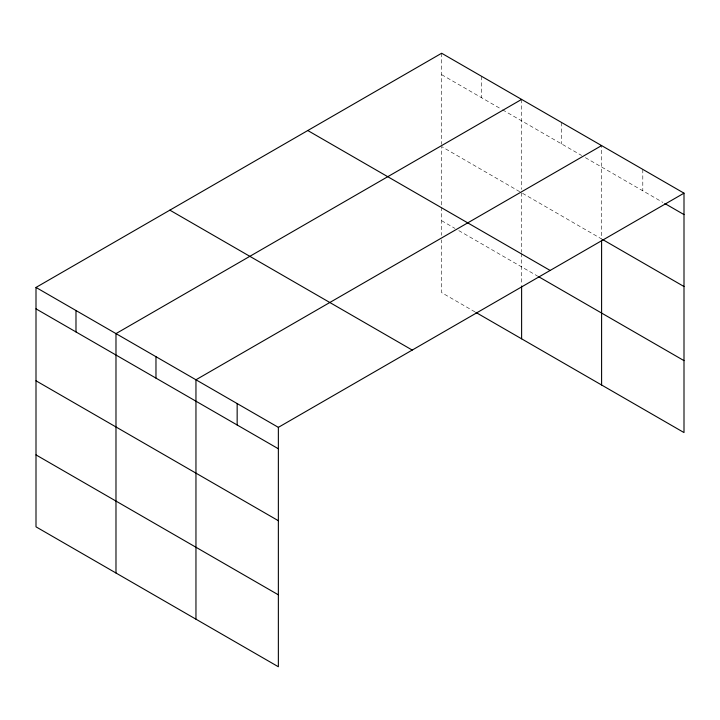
<?xml version="1.0" encoding="UTF-8"?>
<svg xmlns="http://www.w3.org/2000/svg" width="720" height="720" viewBox="0 0 720 720"><rect width="100%" height="100%" fill="white"/><g stroke="black" fill="none" stroke-linecap="round" stroke-linejoin="round"><path stroke-width="0.54" stroke-dasharray="3.6 2.7" d="M441.639 74.664L501.624 109.296M502.578 109.845L581.598 155.466M585.414 157.671L662.922 202.419M519.714 191.673L441.639 146.592L441.639 206.109M522.567 193.32L601.596 238.95L601.596 145.593M441.639 220.707L454.968 228.402M458.775 230.598L537.804 276.228M474.966 311.877L441.639 292.644L441.639 239.814M642.798 169.38L642.798 190.8M561.609 122.499L561.609 143.928M521.613 99.414L521.613 189.396M521.613 192.771L521.613 252.288M521.613 253.404L521.613 284.868M481.626 76.329L481.626 97.749M441.639 53.244L441.639 144.342M441.639 207.234L441.639 235.323"/><path stroke-width="1.08" d="M684 193.167L441.639 53.244L36 287.433L36 526.833L278.361 666.756L278.361 427.356L684 193.167L684 432.567L475.911 312.435M521.613 99.414L115.983 333.612L115.983 573.012M601.596 145.593L195.957 379.782L195.957 619.182M664.839 203.526L684 214.587M602.559 239.499L684 286.524M307.773 130.527L550.143 270.45M538.758 276.777L684 360.63M169.857 210.15L412.227 350.073M36 287.433L278.361 427.356M36 308.853L278.361 448.776M36 380.79L278.361 520.713M36 454.896L278.361 594.828M601.596 240.066L601.596 384.993M521.613 285.993L521.613 338.814M237.159 403.569L237.159 424.989M155.97 356.697L155.97 378.117M75.987 310.518L75.987 331.938"/></g></svg>
